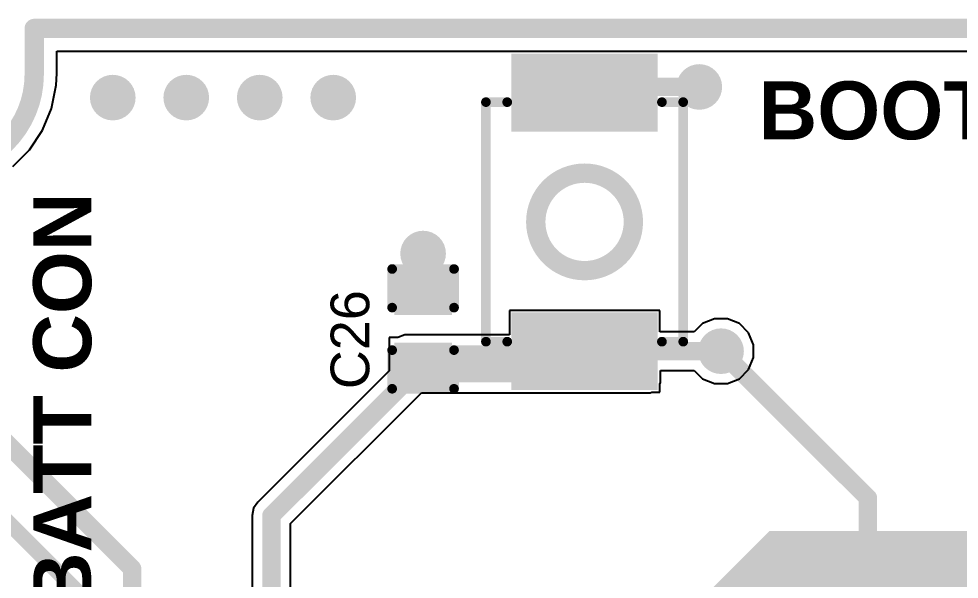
# Model space of a CAD drawing. Header units: inches. Extents: x -3 to 103, y 0 to 40.
# Drawn here: x 54.67 to 67.02, y 32.76 to 40.13 of the extents above; entities that cross this region are included whole.
import ezdxf

# ---------------------------------------------------------------- set-up
doc = ezdxf.new("R2010")
doc.units = ezdxf.units.IN
for name, color, linetype in [('Board Outline', 216, 'Continuous'), ('Bottom Layer', 5, 'Continuous'), ('Bottom Solder', 6, 'Continuous'), ('Top Layer', 1, 'Continuous'), ('Top Overlay', 2, 'Continuous'), ('Top Paste', 8, 'Continuous'), ('Top Solder', 216, 'Continuous'), ('Via Holes', 16, 'Continuous')]:
    doc.layers.add(name, color=color, linetype=linetype)
doc.styles.add('Arial', font='', dxfattribs={"height": 0.2})
doc.styles.add('Arial_Bold', font='', dxfattribs={"height": 0.2})
doc.styles.get('Arial').set_extended_font_data('Arial')
doc.styles.get('Arial_Bold').set_extended_font_data('Arial', bold=True)

# ---------------------------------------------------------------- blocks, each defined once
blk = doc.blocks.new('B3U_1000P_25')
at = {"layer": 'Top Layer'}
for points in [[(-2.10999959, 0.85999955), (-1.28999869, 0.85999955), (-1.28999869, -0.85999955), (-2.10999959, -0.85999955)], [(1.29000123, 0.85999955), (2.11000213, 0.85999955), (2.11000213, -0.85999955), (1.29000123, -0.85999955)]]:
    blk.add_hatch(color=1, dxfattribs=at).paths.add_polyline_path(points)
at = {"layer": 'Top Paste'}
for points in [[(-2.10999959, 0.85999955), (-1.28999869, 0.85999955), (-1.28999869, -0.85999955), (-2.10999959, -0.85999955)], [(1.29000123, 0.85999955), (2.11000213, 0.85999955), (2.11000213, -0.85999955), (1.29000123, -0.85999955)]]:
    blk.add_hatch(color=8, dxfattribs=at).paths.add_polyline_path(points)
at = {"layer": 'Top Solder'}
for points in [[(-2.21159959, 0.96159955), (-1.18839869, 0.96159955), (-1.18839869, -0.96159955), (-2.21159959, -0.96159955)], [(1.18840123, 0.96159955), (2.21160213, 0.96159955), (2.21160213, -0.96159955), (1.18840123, -0.96159955)]]:
    blk.add_hatch(color=216, dxfattribs=at).paths.add_polyline_path(points)
at = {"layer": 'Top Overlay', "const_width": 0.127}
for points in [[(-1.5748, 1.016), (-1.5748, 1.2954)], [(1.57480254, 1.2954), (-1.5748, 1.2954)], [(1.57480254, 1.016), (1.57480254, 1.2954)], [(-1.5748, -1.2954), (-1.5748, -1.016)], [(1.57480254, -1.2954), (1.57480254, -1.016)], [(1.57480254, -1.2954), (-1.5748, -1.2954)]]:
    blk.add_lwpolyline(points, dxfattribs=at)
at = {"layer": 'Top Overlay'}
for points, const_width in [([(-1.60655, 1.2954, 1), (-1.54305, 1.2954, 1)], 0.0635), ([(-1.60655, 1.2954, 1), (-1.54305, 1.2954, 1)], 0.0635), ([(1.54305254, 1.2954, 1), (1.60655254, 1.2954, 1)], 0.0635), ([(1.54305254, 1.2954, 1), (1.60655254, 1.2954, 1)], 0.0635), ([(-1.60655, 1.016, 1), (-1.54305, 1.016, 1)], 0.0635), ([(1.54305254, 1.016, 1), (1.60655254, 1.016, 1)], 0.0635), ([(0.64106806, 0, 1), (-0.64106806, 0, 1)], 0.254), ([(-0.7045680599999999, 0, 1), (-0.5775680599999999, 0, 1)], 0.127), ([(0.5775680599999999, 0, 1), (0.7045680599999999, 0, 1)], 0.127), ([(-1.60655, -1.016, 1), (-1.54305, -1.016, 1)], 0.0635), ([(1.54305254, -1.016, 1), (1.60655254, -1.016, 1)], 0.0635), ([(-1.60655, -1.2954, 1), (-1.54305, -1.2954, 1)], 0.0635), ([(-1.60655, -1.2954, 1), (-1.54305, -1.2954, 1)], 0.0635), ([(1.54305254, -1.2954, 1), (1.60655254, -1.2954, 1)], 0.0635), ([(1.54305254, -1.2954, 1), (1.60655254, -1.2954, 1)], 0.0635)]:
    blk.add_lwpolyline(points, format="xyb", close=True, dxfattribs=dict(at, const_width=const_width))
blk = doc.blocks.new('____0402_109')
at = {"layer": 'Top Layer'}
for points in [[(-0.6985, -0.3175), (-0.6985, 0.3175), (-0.2412999999999999, 0.3175), (-0.2413, -0.3175)], [(0.2412999999999999, -0.3175), (0.2413, 0.3175), (0.6985, 0.3175), (0.6985, -0.3175)]]:
    blk.add_hatch(color=1, dxfattribs=at).paths.add_polyline_path(points)
at = {"layer": 'Top Paste'}
for points in [[(-0.6985, -0.3175), (-0.6985, 0.3175), (-0.2412999999999999, 0.3175), (-0.2413, -0.3175)], [(0.2412999999999999, -0.3175), (0.2413, 0.3175), (0.6985, 0.3175), (0.6985, -0.3175)]]:
    blk.add_hatch(color=8, dxfattribs=at).paths.add_polyline_path(points)
at = {"layer": 'Top Solder'}
for points in [[(-0.7584998799999999, -0.37749988), (-0.7584998799999999, 0.37749988), (-0.18130012, 0.37749988), (-0.18130012, -0.37749988)], [(0.18130012, -0.37749988), (0.18130012, 0.37749988), (0.7584998799999999, 0.37749988), (0.7584998799999999, -0.37749988)]]:
    blk.add_hatch(color=216, dxfattribs=at).paths.add_polyline_path(points)
at = {"layer": 'Top Overlay', "const_width": 0.127}
for points in [[(-0.7874, 0.4064), (-0.2794, 0.4064)], [(-0.7874, 0.4064), (-0.7874, -0.4064)], [(0.2794, 0.4064), (0.7874, 0.4064)], [(0.7874, 0.4064), (0.7874, -0.4064)], [(-0.7874, -0.4064), (-0.2794, -0.4064)], [(0.2794, -0.4064), (0.7874, -0.4064)]]:
    blk.add_lwpolyline(points, dxfattribs=at)
at = {"layer": 'Top Overlay', "const_width": 0.0635}
for points in [[(-0.8191499999999999, 0.4064, 1), (-0.7556499999999999, 0.4064, 1)], [(-0.8191499999999999, 0.4064, 1), (-0.7556499999999999, 0.4064, 1)], [(-0.31115, 0.4064, 1), (-0.24765, 0.4064, 1)], [(0.24765, 0.4064, 1), (0.31115, 0.4064, 1)], [(0.7556499999999999, 0.4064, 1), (0.8191499999999999, 0.4064, 1)], [(0.7556499999999999, 0.4064, 1), (0.8191499999999999, 0.4064, 1)], [(-0.8191499999999999, -0.4064, 1), (-0.7556499999999999, -0.4064, 1)], [(-0.8191499999999999, -0.4064, 1), (-0.7556499999999999, -0.4064, 1)], [(-0.31115, -0.4064, 1), (-0.24765, -0.4064, 1)], [(0.24765, -0.4064, 1), (0.31115, -0.4064, 1)], [(0.7556499999999999, -0.4064, 1), (0.8191499999999999, -0.4064, 1)], [(0.7556499999999999, -0.4064, 1), (0.8191499999999999, -0.4064, 1)]]:
    blk.add_lwpolyline(points, format="xyb", close=True, dxfattribs=at)

msp = doc.modelspace()

# ---------------------------------------------------------------- hatches: boundary and pattern name
at = {"layer": 'Bottom Layer'}
h = msp.add_hatch(color=5, dxfattribs=at)
edge = h.paths.add_edge_path()
edge.add_arc((63.60904982, 39.23064798), 0.2999994, 0, 360)
h = msp.add_hatch(color=5, dxfattribs=at)
edge = h.paths.add_edge_path()
edge.add_arc((55.9054, 39.09059999999999), 0.2999994, 0, 360)
h = msp.add_hatch(color=5, dxfattribs=at)
edge = h.paths.add_edge_path()
edge.add_arc((56.8706, 39.09059999999999), 0.2999994, 0, 360)
h = msp.add_hatch(color=5, dxfattribs=at)
edge = h.paths.add_edge_path()
edge.add_arc((57.8358, 39.09059999999999), 0.2999994, 0, 360)
h = msp.add_hatch(color=5, dxfattribs=at)
edge = h.paths.add_edge_path()
edge.add_arc((58.80099999999999, 39.09059999999999), 0.2999994, 0, 360)
h = msp.add_hatch(color=5, dxfattribs=at)
edge = h.paths.add_edge_path()
edge.add_arc((59.98137863999999, 37.04024342), 0.2999994, 0, 360)
h = msp.add_hatch(color=5, dxfattribs=at)
edge = h.paths.add_edge_path()
edge.add_arc((63.89473632, 35.75639534), 0.2999994, 0, 360)
at = {"layer": 'Bottom Solder'}
h = msp.add_hatch(color=6, dxfattribs=at)
edge = h.paths.add_edge_path()
edge.add_arc((63.60904982, 39.23064798), 0.2999994, 0, 360)
h = msp.add_hatch(color=6, dxfattribs=at)
edge = h.paths.add_edge_path()
edge.add_arc((55.9054, 39.09059999999999), 0.2999994, 0, 360)
h = msp.add_hatch(color=6, dxfattribs=at)
edge = h.paths.add_edge_path()
edge.add_arc((56.8706, 39.09059999999999), 0.2999994, 0, 360)
h = msp.add_hatch(color=6, dxfattribs=at)
edge = h.paths.add_edge_path()
edge.add_arc((57.8358, 39.09059999999999), 0.2999994, 0, 360)
h = msp.add_hatch(color=6, dxfattribs=at)
edge = h.paths.add_edge_path()
edge.add_arc((58.80099999999999, 39.09059999999999), 0.2999994, 0, 360)
h = msp.add_hatch(color=6, dxfattribs=at)
edge = h.paths.add_edge_path()
edge.add_arc((59.98137863999999, 37.04024342), 0.2999994, 0, 360)
h = msp.add_hatch(color=6, dxfattribs=at)
edge = h.paths.add_edge_path()
edge.add_arc((63.89473632, 35.75639534), 0.2999994, 0, 360)
at = {"layer": 'Top Layer'}
h = msp.add_hatch(color=1, dxfattribs=at)
edge = h.paths.add_edge_path()
edge.add_arc((63.60904982, 39.23064798), 0.2999994, 0, 360)
h = msp.add_hatch(color=1, dxfattribs=at)
edge = h.paths.add_edge_path()
edge.add_arc((55.9054, 39.09059999999999), 0.2999994, 0, 360)
h = msp.add_hatch(color=1, dxfattribs=at)
edge = h.paths.add_edge_path()
edge.add_arc((56.8706, 39.09059999999999), 0.2999994, 0, 360)
h = msp.add_hatch(color=1, dxfattribs=at)
edge = h.paths.add_edge_path()
edge.add_arc((57.8358, 39.09059999999999), 0.2999994, 0, 360)
h = msp.add_hatch(color=1, dxfattribs=at)
edge = h.paths.add_edge_path()
edge.add_arc((58.80099999999999, 39.09059999999999), 0.2999994, 0, 360)
h = msp.add_hatch(color=1, dxfattribs=at)
edge = h.paths.add_edge_path()
edge.add_arc((59.98137863999999, 37.04024342), 0.2999994, 0, 360)
h = msp.add_hatch(color=1, dxfattribs=at)
edge = h.paths.add_edge_path()
edge.add_arc((63.89473632, 35.75639534), 0.2999994, 0, 360)
for points in [[(62.96217532, 35.34639362), (62.96217532, 35.83526742), (59.74057648, 35.83526742), (59.74057648, 35.34639362)], [(71.24260072, 31.99365966), (63.89473632, 31.99365966), (62.50939999999999, 30.60832334), (62.50939999999999, 29.0957), (62.79749696, 28.80760304), (65.81345486, 28.80760304), (65.81345486, 27.60760036), (63.98040036, 27.60760036), (62.4205, 26.0477), (61.96329999999999, 26.0477), (61.96329999999999, 27.74129072), (61.97150928, 27.7495), (61.7474, 27.97360928), (61.7474, 30.60832334), (64.53273859999999, 33.39366194), (71.24260072, 33.39366194)]]:
    msp.add_hatch(color=1, dxfattribs=at).paths.add_polyline_path(points)
at = {"layer": 'Via Holes'}
h = msp.add_hatch(color=7, dxfattribs=at)
edge = h.paths.add_edge_path()
edge.add_arc((63.60904982, 39.23064798), 0.1499997, 0, 360)
h = msp.add_hatch(color=7, dxfattribs=at)
edge = h.paths.add_edge_path()
edge.add_arc((55.9054, 39.09059999999999), 0.1499997, 0, 360)
h = msp.add_hatch(color=7, dxfattribs=at)
edge = h.paths.add_edge_path()
edge.add_arc((56.8706, 39.09059999999999), 0.1499997, 0, 360)
h = msp.add_hatch(color=7, dxfattribs=at)
edge = h.paths.add_edge_path()
edge.add_arc((57.8358, 39.09059999999999), 0.1499997, 0, 360)
h = msp.add_hatch(color=7, dxfattribs=at)
edge = h.paths.add_edge_path()
edge.add_arc((58.80099999999999, 39.09059999999999), 0.1499997, 0, 360)
h = msp.add_hatch(color=7, dxfattribs=at)
edge = h.paths.add_edge_path()
edge.add_arc((59.98137863999999, 37.04024342), 0.1499997, 0, 360)
h = msp.add_hatch(color=7, dxfattribs=at)
edge = h.paths.add_edge_path()
edge.add_arc((63.89473632, 35.75639534), 0.1499997, 0, 360)

# ---------------------------------------------------------------- linework, layer by layer
at = {"layer": 'Board Outline', "const_width": 0.254}
for points in [[(54.87383233999999, 40.00001398, -0.198912367379658), (54.87381202, 40.00000635999999)], [(54.87381202, 39.3954, -0.4142135623730951), (53.60381202, 38.12539999999999)]]:
    msp.add_lwpolyline(points, format="xyb", dxfattribs=at)
for points in [[(54.87381202, 39.3954), (54.87381202, 40.00000635999999)], [(54.87383233999999, 40.00001398), (96.9610837, 40.00001398)]]:
    msp.add_lwpolyline(points, dxfattribs=at)
at = {"layer": 'Board Outline', "const_width": 0.127}
for points in [[(54.81031202, 40.00000635999999, 1), (54.93731201999999, 40.00000635999999, 1)], [(54.81031202, 40.00000635999999, 1), (54.93731201999999, 40.00000635999999, 1)], [(54.81033234, 40.00001398, 1), (54.93733233999999, 40.00001398, 1)], [(54.81033234, 40.00001398, 1), (54.93733233999999, 40.00001398, 1)], [(54.81031202, 39.3954, 1), (54.93731201999999, 39.3954, 1)], [(54.81031202, 39.3954, 1), (54.93731201999999, 39.3954, 1)]]:
    msp.add_lwpolyline(points, format="xyb", close=True, dxfattribs=at)
at = {"layer": 'Bottom Layer'}
for p, q in [((55.16879492, 39.40705352), (55.1688, 39.7002)), ((55.1688, 39.7002), (98.77906584, 39.7002)), ((55.16119016, 39.25217194), (55.16879492, 39.40705352)), ((55.10076355999999, 38.94836254), (55.16119016, 39.25217194)), ((54.98222684, 38.6621782), (55.10076355999999, 38.94836254)), ((54.81013421999999, 38.40461966), (54.98222684, 38.6621782)), ((54.59109986, 38.1855853), (54.81013421999999, 38.40461966))]:
    msp.add_line(p, q, dxfattribs=at)
for points, const_width in [([(52.10179572, 36.95535154), (56.15939999999999, 32.89774726)], 0.2413), ([(51.52666098, 36.50973902), (55.47484714, 32.56155286)], 0.2032), ([(63.89473632, 35.75639534), (65.82465372, 33.82647794)], 0.2413), ([(65.82465372, 29.81194444), (65.82465372, 33.82647794)], 0.2413), ([(56.15939999999999, 17.32360264), (56.15939999999999, 32.89774726)], 0.2413)]:
    msp.add_lwpolyline(points, dxfattribs=dict(at, const_width=const_width))
at = {"layer": 'Bottom Layer', "const_width": 0.12065}
for points in [[(63.83441131999999, 35.75639534, 1), (63.95506131999999, 35.75639534, 1)], [(65.76432872, 33.82647794, 1), (65.88497871999999, 33.82647794, 1)], [(65.76432872, 33.82647794, 1), (65.88497871999999, 33.82647794, 1)], [(56.099075, 32.89774726, 1), (56.219725, 32.89774726, 1)], [(56.099075, 32.89774726, 1), (56.219725, 32.89774726, 1)]]:
    msp.add_lwpolyline(points, format="xyb", close=True, dxfattribs=at)
at = {"layer": 'Top Layer'}
for p, q in [((55.16879492, 39.40705352), (55.1688, 39.7002)), ((55.1688, 39.7002), (98.77906584, 39.7002)), ((55.16119016, 39.25217194), (55.16879492, 39.40705352)), ((55.10076355999999, 38.94836254), (55.16119016, 39.25217194)), ((54.98222684, 38.6621782), (55.10076355999999, 38.94836254)), ((54.81013421999999, 38.40461966), (54.98222684, 38.6621782)), ((54.59109986, 38.1855853), (54.81013421999999, 38.40461966)), ((63.08917278, 36.29339452), (61.11517621999999, 36.29339452)), ((61.11517621999999, 36.29339452), (61.11517621999999, 35.97273476)), ((63.08917278, 36.00889674), (63.08917278, 36.29339452)), ((63.65286228, 36.11838598), (63.54337304, 36.00889674)), ((63.80980126, 36.18339474), (63.65286228, 36.11838598)), ((63.97967138, 36.18339474), (63.80980126, 36.18339474)), ((64.13661035999999, 36.11838598), (63.97967138, 36.18339474)), ((64.25672696, 35.99826938), (64.13661035999999, 36.11838598)), ((59.74057393999999, 35.97273476), (59.65050299999999, 35.93542724)), ((61.11517621999999, 35.97273476), (59.74057393999999, 35.97273476)), ((63.54337304, 36.00889674), (63.08917278, 36.00889674)), ((64.32173571999999, 35.8413304), (64.25672696, 35.99826938)), ((59.65050299999999, 35.93542724), (59.53687864, 35.93542724)), ((59.53687864, 35.93542724), (59.53687864, 35.49978422)), ((64.32173571999999, 35.67146028), (64.32173571999999, 35.8413304)), ((64.25672696, 35.5145213), (64.32173571999999, 35.67146028)), ((59.53687864, 35.49978422), (57.81039999999999, 33.77330303999999)), ((63.09964011999999, 35.34639362), (63.09964011999999, 35.50389394)), ((63.09964011999999, 35.50389394), (63.54337304, 35.50389394)), ((63.54337304, 35.50389394), (63.65286228, 35.3944047)), ((64.13661035999999, 35.3944047), (64.25672696, 35.5145213)), ((63.08917278, 35.32112316), (63.09964011999999, 35.34639362)), ((63.65286228, 35.3944047), (63.80980126, 35.32939594)), ((63.80980126, 35.32939594), (63.97967138, 35.32939594)), ((63.97967138, 35.32939594), (64.13661035999999, 35.3944047)), ((58.24144561999999, 33.49017178), (59.96020519999999, 35.20892882)), ((59.96020519999999, 35.20892882), (62.96217532, 35.20892882)), ((62.96217532, 35.20892882), (62.98744577999999, 35.21939616)), ((62.98744577999999, 35.21939616), (63.08917278, 35.21939616)), ((63.08917278, 35.21939616), (63.08917278, 35.32112316)), ((57.81039999999999, 33.77330303999999), (57.755663, 33.69138804)), ((57.755663, 33.69138804), (57.73644281999999, 33.59475882)), ((57.73644281999999, 33.59475882), (57.73644281999999, 28.89645732)), ((58.24144561999999, 28.79186774), (58.24144561999999, 33.49017178))]:
    msp.add_line(p, q, dxfattribs=at)
at = {"layer": 'Top Layer', "const_width": 0.2413}
for points in [[(62.1021745, 39.15639616), (62.17642632, 39.23064798)], [(62.17642632, 39.23064798), (63.60904982, 39.23064798)], [(59.98137863999999, 36.51962724), (59.98137863999999, 37.04024342)], [(62.1021745, 35.75639534), (63.89473632, 35.75639534)], [(59.86122394, 35.46704108), (59.97401009999999, 35.57982724)], [(59.97401009999999, 35.57982724), (59.98137863999999, 35.57982724)], [(57.98894421999999, 33.59475882), (59.86122394, 35.46703854)], [(59.86122394, 35.46703854), (59.86122394, 35.46704108)], [(57.98894421999999, 28.79186774), (57.98894421999999, 33.59475882)]]:
    msp.add_lwpolyline(points, dxfattribs=at)
at = {"layer": 'Top Layer', "const_width": 0.12065}
for points in [[(62.11610131999999, 39.23064798, 1), (62.23675132, 39.23064798, 1)], [(62.11610131999999, 39.23064798, 1), (62.23675132, 39.23064798, 1)], [(63.54872481999999, 39.23064798, 1), (63.66937481999999, 39.23064798, 1)], [(62.0418495, 39.15639616, 1), (62.1624995, 39.15639616, 1)], [(59.92105364, 37.04024342, 1), (60.04170363999999, 37.04024342, 1)], [(59.92105364, 36.51962724, 1), (60.04170363999999, 36.51962724, 1)], [(62.0418495, 35.75639534, 1), (62.1624995, 35.75639534, 1)], [(63.83441131999999, 35.75639534, 1), (63.95506131999999, 35.75639534, 1)], [(59.9136851, 35.57982724, 1), (60.0343351, 35.57982724, 1)], [(59.9136851, 35.57982724, 1), (60.0343351, 35.57982724, 1)], [(59.92105364, 35.57982724, 1), (60.04170363999999, 35.57982724, 1)], [(59.80089894, 35.46704108, 1), (59.92154894, 35.46704108, 1)], [(59.80089894, 35.46704108, 1), (59.92154894, 35.46704108, 1)], [(59.80089894, 35.46703854, 1), (59.92154894, 35.46703854, 1)], [(59.80089894, 35.46703854, 1), (59.92154894, 35.46703854, 1)], [(57.92861922, 33.59475882, 1), (58.04926922, 33.59475882, 1)], [(57.92861922, 33.59475882, 1), (58.04926922, 33.59475882, 1)]]:
    msp.add_lwpolyline(points, format="xyb", close=True, dxfattribs=at)

# ---------------------------------------------------------------- block references
for name, p, rotation in [('B3U_1000P_25', (62.1021745, 37.45639702), 270), ('____0402_109', (59.98137863999999, 36.04972724), 90)]:
    msp.add_blockref(name, p, dxfattribs=dict(rotation=rotation))

# ---------------------------------------------------------------- texts
at = {"layer": 'Top Overlay'}
for s, height, rotation, style, p in [('BOOT', 0.7619999999999999, 360, 'Arial_Bold', (64.38945211999999, 38.5422394)), ('BATT CON', 0.7619999999999999, 90, 'Arial_Bold', (55.62264211999999, 32.34227465999999)), ('C26', 0.508, 90, 'Arial', (59.27477858, 35.25726502))]:
    msp.add_text(s, height=height, rotation=rotation, dxfattribs=dict(at, style=style)).set_placement(p)

doc.saveas('drawing.dxf')
